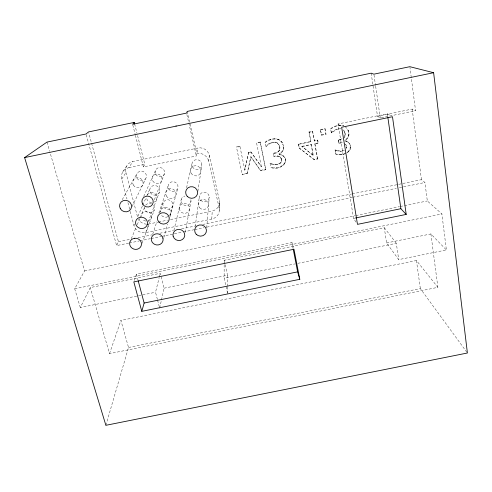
<?xml version="1.0" encoding="UTF-8"?>
<svg xmlns="http://www.w3.org/2000/svg" width="492" height="492" viewBox="0 0 492 492"><rect width="100%" height="100%" fill="white"/><g stroke="black" fill="none" stroke-linecap="round" stroke-linejoin="round"><path stroke-width="0.37" stroke-dasharray="2.46 1.84" d="M219.364 210.422L219.549 202.698M130.263 211.486L133.947 225.465A9.791 9.237 18 0 0 145.743 232.581L211.751 219.057A9.717 9.36 5.8 0 0 219.155 207.987L219.352 200.355L209.321 155.318A9.539 9.348 23 0 0 197.95 148.024L132.84 161.487L128.904 167.618A10.061 9.569 28.3 0 0 121.727 179.119L126.967 198.983M211.751 219.057L212.243 211.007L214.524 210.232A9.323 9.01 6.6 0 0 219.352 200.355M206.695 227.845L209.229 197.224M283.367 148.898L282.832 143.996C284.751 147.705 283.3 152.741 279.13 154.113L279.179 154.371C293.786 158.467 280.883 171.905 270.92 167.508L270.797 167.114C280.729 171.493 293.595 158.092 279.032 154.008L282.359 151.222L283.367 148.898L283.527 149.248M279.634 149.334L279.241 145.447C281.682 149.746 277.679 153.732 273.281 153.615L273.152 153.252C275.606 152.766 278.927 152.157 279.634 149.334L279.782 149.691M219.155 207.987L208.694 161.167L209.321 155.318M346.11 139.71L345.778 139.384C349.246 137.127 349.351 132.231 347.358 128.965C350.187 132.41 349.418 138.621 344.923 140.349M344.714 137.182L344.388 136.868L344.812 133.332L344.013 130.921C345.489 132.834 345.802 136.063 344.123 137.988M195.189 226.529L199.334 196.714M197.87 191.32L201.886 164.869M281.412 161.302L281.486 159.457C282.672 165.429 273.946 165.601 270.163 163.664L270.04 163.276C273.681 164.599 279.351 165.478 281.412 161.302L281.572 161.683M335.464 153.793C341.823 156.167 353.397 151.93 349.437 143.658L349.775 143.99C353.748 152.286 342.137 156.536 335.765 154.156L335.04 149.882L340.089 151.062L343.92 150.331L344.246 150.681L340.402 151.419L336.651 150.749L335.04 149.882M185.306 232.298L191.001 200.97M346.393 147.071L346.553 148.301L346.669 146.438L345.624 144.193L346.725 147.415M135.405 135.325L143.387 166.929L196.339 155.989L197.95 148.024M248.614 152.305L244.838 170.134L248.614 152.305L250.846 151.844L261.375 166.727L250.846 151.844M159.666 308.097L161.308 300.723M161.474 299.985L164.1 288.183L160.275 273.306L90.276 287.568L80.307 307.543L141.979 295.009M186.579 187.735L192.065 163.055M244.838 170.134L239.881 146.216L236.431 146.93L242.199 174.574L247.187 173.547L250.895 156.622L260.705 170.767L265.791 169.722L260.237 142.01L256.541 142.778L261.375 166.727M247.187 173.547L250.895 156.622M173.922 230.311L181.302 199.229M157.403 299.456L155.521 292.254L159.174 277.679M159.359 276.947L160.275 273.306M170.06 216.505L177.84 188.079M163.891 237.433L167.557 224.143M169.795 216.025L172.575 205.939M105.878 425.309L128.529 347.487L120.903 320.421L416.441 260.52L437.886 287.346L109.531 353.631L90.276 287.568M152.754 234.038L156.862 221.664M159.765 212.925L163.067 202.981M158.855 213.042L168.27 185.06M134.291 280.489L136.444 274.228L291.947 242.599L293.773 248.595M109.531 353.631L120.903 320.421M142.102 243.245L154.211 210.158M145.743 232.581L148.892 224.001L157.84 222.169M148.307 221.812L159.519 191.849M154.365 199.783L164.445 173.676M131.284 238.737L136.038 227.495M137.231 224.678L139.906 218.356M140.202 217.655L144.47 207.556M133.947 225.465L134.556 224.075M137.926 216.259L142.495 205.81M142.797 205.115L146.149 197.452M146.764 196.056L149.919 188.842M143.682 196.456L155.835 169.691M128.64 243.128L116.61 245.594L118.443 241.732L88.708 132.668M132.077 206.529L145.749 178.719A5.086 4.859 27.5 0 0 141.524 171.13A5.086 4.859 27.5 0 0 137.022 178.239A5.086 4.859 27.5 0 0 145.749 178.719M143.387 166.929L144.808 164.328L137.219 134.187M80.307 307.543L74.698 288.773L84.587 270.944L49.778 151.671M122.244 199.66L137.108 173.35M121.727 179.119L125.946 172.544A9.643 9.194 29.4 0 1 132.84 161.487M122.791 171.825L126.973 165.527M278.736 144.396L278.884 144.734C275.76 140.103 269.216 143.184 266.24 146.382L266.123 146.038C269.253 142.262 277.316 139.587 279.388 145.786M331.122 132.619L336.159 129.273L338.109 128.664L340.784 128.855L336.466 129.568L331.417 132.926L330.464 128.683C334.197 126.155 339.049 124.107 343.557 125.706L343.89 126.001C339.363 124.396 334.498 126.444 330.753 128.978L331.417 132.926M265.975 146.438L265.09 142.188C270.219 137.821 280.317 136.671 282.992 144.334M282.039 142.452L282.193 142.791C278.355 136.856 269.93 138.855 265.206 142.52L265.09 142.188M339.781 139.513L342.069 138.818L342.389 139.144L338.508 140.165L338.195 139.839L339.781 139.513L340.095 139.839M355.999 222.101L353.57 218.374L338.059 123.959L387.345 113.775L391.202 115.995M128.904 167.618L144.808 164.328M371.177 73.179L377.499 116.235L412.173 109.07L415.574 110.688L409.947 67.453M310.661 141.456L298.398 143.99L298.601 144.328L310.901 141.788L308.976 131.942L312.568 131.198L314.486 141.044L317.801 140.361L318.318 143.332L315.009 144.015L314.763 143.676L318.06 142.994L318.318 143.332M320.397 129.581L324.874 128.658L325.151 128.953L326.055 134.285L321.577 135.208L320.397 129.581L321.577 135.208M260.336 142.348L256.627 143.111L256.541 142.778M308.976 131.942L309.21 132.25L312.814 131.499M320.661 129.882L325.151 128.953M377.499 116.235L380.273 117.982L415.574 110.688M321.313 134.894L325.778 133.972L326.055 134.285M248.681 152.668L250.92 152.206M312.568 131.198L314.24 140.718L317.543 140.035L317.801 140.361M301.842 146.339L311.19 144.414L313.324 155.472L301.842 146.339L313.324 155.472M302.057 146.684L311.424 144.753M274.966 156.044L273.743 156.302L273.878 156.671C276.436 155.976 280.163 155.909 281.338 158.805C280.563 156.136 277.365 155.521 274.966 156.044L275.108 156.419M338.195 139.839L338.705 142.908L342.26 142.477L344.535 143.326M338.705 142.908L339.013 143.24L342.58 142.809M247.125 173.135L242.15 174.162L242.199 174.574M260.606 170.361L265.68 169.316L265.791 169.722M299.111 147.864L313.994 159.371L317.401 158.67L317.654 159.045L314.24 159.746L299.314 148.209L298.398 143.99M158.584 222.015L167.526 220.176M170.509 219.567L212.243 211.007M118.443 241.732L131.229 239.112M137.994 237.728L152.28 234.801M159.802 233.263L173.332 230.49M181.603 228.798L195.89 225.871M202.655 224.487L351.534 194.002M352.284 193.848L421.459 179.678L424.922 182.489L427.327 200.957L441.902 213.952L446.379 249.948L398.717 259.616L386.577 242.95L384.27 227.673L224.137 260.293L224.143 264.044M129.396 242.974L139.168 240.975M139.919 240.822L150.447 238.663M151.204 238.509L160.976 236.511M161.727 236.357L182.784 232.046M183.534 231.892L194.063 229.739M194.814 229.586L203.842 227.741M206.849 227.12L351.983 197.415M352.733 197.261L396.349 188.338M399.356 187.716L424.922 182.489M84.587 270.944L355.175 215.693M355.925 215.539L399.516 206.64M400.267 206.486L427.327 200.957M353.57 218.374L355.827 217.919M74.698 288.773L441.902 213.952M164.1 288.183L227.532 275.286L225.158 264.794M386.577 242.95L430.912 233.94L446.379 249.948M142.735 294.856L155.521 292.254M227.698 286.891L227.802 294.277L224.155 278.306L294.825 263.94M297.832 263.331L396.324 243.312L398.717 259.616M128.529 347.487L420.334 288.57L466.945 352.389M344.738 140.724L346.122 140.976L348.348 142.366L346.122 140.976M345.064 141.056L346.454 141.302M345.083 126.549L347.696 129.261M348.108 130.521L348.447 130.823M341.829 125.226L342.149 125.515M348.564 132.293L348.902 132.594M339.904 125.116L340.224 125.405M338.059 123.959L341.134 126.77M348.693 133.984L349.031 134.298M337.801 125.38L338.115 125.669M348.508 135.46L348.846 135.774M344.486 131.979L344.818 132.28M344.812 133.332L345.138 133.646M348.072 136.727L348.41 137.047M344.923 134.728L345.249 135.042M338.109 128.664L338.422 128.965M347.438 137.797L347.776 138.117M344.769 135.897L345.101 136.21M350.156 145.706L350.501 146.05M350.255 147.305L350.593 147.649M350.003 148.756L350.347 149.107M346.073 145.06L346.399 145.398M346.337 146.093L346.669 146.438M349.418 150.072L349.757 150.423M331.387 132.563L331.676 132.871M348.502 151.259L348.834 151.616M339.935 142.649L340.249 142.988M347.413 152.194L347.746 152.551M343.053 129.87L344.338 131.223M342.131 150.89L342.45 151.241M342.949 153.99L343.275 154.353M340.089 151.062L340.402 151.419M348.01 142.034L349.775 143.99M341.011 154.26L341.325 154.623M338.022 150.847L338.33 151.198M336.344 150.392L336.651 150.749M338.927 154.285L339.24 154.648M384.27 227.673L396.324 243.312M314.24 140.718L314.486 141.044M250.969 156.997L260.705 170.767M313.994 159.371L314.24 159.746M283.33 145.755L283.49 146.099M280.981 141.142L281.135 141.468M283.509 147.434L283.669 147.785M279.69 140.06L279.843 140.386M278.14 139.224L278.288 139.55M282.962 150.158L283.121 150.509M282.359 151.222L282.519 151.579M284.524 157.034L284.683 157.409M276.393 138.75L276.535 139.076M285.298 159.07L285.465 159.445M279.597 146.794L279.751 147.139M285.44 160.656L285.606 161.038M283.048 155.429L283.207 155.798M279.751 148.178L279.905 148.523M277.254 142.84L277.396 143.172M285.231 162.096L285.397 162.483M276.258 142.311L276.399 142.649M280.741 152.797L280.895 153.16M274.462 138.639L274.597 138.965M281.129 154.377L281.283 154.74M279.272 150.3L279.425 150.657M284.677 163.405L284.843 163.793M275.114 142.053L275.256 142.391M278.706 151.099L278.853 151.456M283.792 164.586L283.952 164.98M280.717 157.575L280.87 157.944M278.982 153.75L279.179 154.371M281.565 160.429L281.719 160.81M280.077 156.893L280.231 157.262M272.359 138.91L272.494 139.23M279.265 156.382L279.413 156.751M282.728 165.509L282.888 165.902M277.002 152.243L277.144 152.6M272.759 142.163L272.894 142.502M280.606 162.692L280.754 163.08M281.492 166.259L281.645 166.653M277.297 155.872L277.439 156.241M270.299 139.464L270.428 139.79M279.179 163.664L279.327 164.051M270.815 142.766L270.944 143.104M274.727 152.932L274.868 153.289M277.402 164.223L277.543 164.611M278.306 167.305L278.454 167.698M268.312 140.269L268.429 140.595M268.952 143.762L269.075 144.101M275.36 164.396L275.495 164.783M276.369 167.569L276.51 167.963M273.275 164.18L273.411 164.568M274.284 167.594L274.419 167.993M266.123 146.038L266.24 146.382M271.584 163.731L271.713 164.125M46.986 142.096L49.563 150.933M281.184 158.43L281.639 159.838M86.235 134.722L116.61 245.594M136.444 274.228L138.018 280.139M127.938 202.661L130.066 210.754M125.946 172.544L137.588 217.144M157.594 300.175L159.291 306.657M132.803 125.036L135.22 134.593M134.63 123.892L137.034 133.449M187.212 111.42L196.825 153.578A9.951 9.729 20.7 0 1 208.694 161.167M186.874 114.575L196.339 155.989M224.137 260.293L224.985 264.044M260.237 142.01L265.68 169.316M270.04 163.276L270.92 167.508M273.152 153.252L273.878 156.671M291.947 242.599L293.109 248.601M298.601 144.328L299.314 148.209M309.21 132.25L310.901 141.788M311.19 144.414L313.084 155.109M315.009 144.015L317.654 159.045M314.763 143.676L317.401 158.67M317.543 140.035L318.06 142.994M324.874 128.658L325.778 133.972M338.508 140.165L339.013 143.24M374 74.919L375.537 85.497M375.648 86.254L380.273 117.982M387.345 113.775L387.782 116.813M416.441 260.52L420.334 288.57M412.173 109.07L421.459 179.678M430.912 233.94L437.886 287.346M239.881 146.216L239.924 146.561L236.461 147.28L236.431 146.93M335.341 150.238L335.765 154.156M227.532 275.286L227.685 286.153M224.143 264.801L224.155 278.306M148.892 224.001A9.397 8.899 18.9 0 1 147.083 224.192M146.481 224.186A9.397 8.899 18.9 0 1 138.486 219.34M153.559 205.41A4.994 4.742 19.7 0 1 150.921 212.833A4.994 4.742 19.7 0 1 144.697 207.433M145.669 205.176A4.994 4.742 19.7 0 1 147.711 203.731L148.965 203.442A4.994 4.742 19.7 0 1 151.518 203.842M190.878 199.721A4.969 4.779 13.9 0 1 187.157 205.392A4.969 4.779 13.9 0 1 181.216 201.708L181.087 200.459A4.969 4.779 13.9 0 1 184.93 196.019M148.479 220.797A5.203 4.926 18.7 0 0 145.786 211.228L144.482 211.529A5.203 4.926 18.7 0 0 141.352 216.671M145.829 221.056A5.203 4.926 18.7 0 1 142.391 219.069M147.305 194.869A5.246 5 21.4 0 1 155.534 194.242A5.246 5 21.4 0 1 154.279 202.101M151.665 202.636A5.246 5 21.4 0 1 146.561 197.353M169.857 214.979A5.191 4.951 16.3 0 0 170.484 211.246L170.004 210.023A5.191 4.951 16.3 0 0 160.281 212.015M167.913 216.695A5.191 4.951 16.3 0 1 160.909 214.53M172.655 203.467L172.194 202.292A4.981 4.76 17.2 0 0 162.864 204.205L163 205.453A4.981 4.76 17.2 0 0 168.977 209.131A4.981 4.76 17.2 0 0 172.655 203.467M179.408 209.414L179.273 208.116A5.178 4.969 12.9 0 1 186.775 203.971A5.178 4.969 12.9 0 1 187.63 212.341A5.178 4.969 12.9 0 1 179.408 209.414M200.625 200.164A4.957 4.797 9.4 0 0 209.002 198.454A4.957 4.797 9.4 0 0 203.214 192.261A4.957 4.797 9.4 0 0 200.625 200.164M150.331 192.526A5.031 4.809 22.5 0 0 158.99 192.987A5.031 4.809 22.5 0 0 154.839 185.502A5.031 4.809 22.5 0 0 150.331 192.526M168.658 188.75A5.018 4.834 20.1 0 0 177.304 189.217A5.018 4.834 20.1 0 0 173.215 181.714A5.018 4.834 20.1 0 0 168.658 188.75M155.718 174.309A4.785 4.606 26.2 0 0 163.947 174.765A4.785 4.606 26.2 0 0 160.017 167.588A4.785 4.606 26.2 0 0 155.718 174.309M192.409 166.813A5.043 4.926 20.8 0 0 201.111 167.298A5.043 4.926 20.8 0 0 197.071 159.66A5.043 4.926 20.8 0 0 192.409 166.813M133.295 185.041A5.307 5.055 26.4 0 0 142.403 185.533A5.307 5.055 26.4 0 0 137.981 177.643A5.307 5.055 26.4 0 0 133.295 185.041M152.791 180.945A4.988 4.791 24.9 0 0 161.37 181.413A4.988 4.791 24.9 0 0 157.268 173.953A4.988 4.791 24.9 0 0 152.791 180.945M166.302 195.951A5.234 5.025 18.8 0 0 175.318 196.437A5.234 5.025 18.8 0 0 171.05 188.639A5.234 5.025 18.8 0 0 166.302 195.951M191.056 173.129A5.258 5.123 18.9 0 0 200.133 173.633A5.258 5.123 18.9 0 0 195.914 165.687A5.258 5.123 18.9 0 0 191.056 173.129M199.641 207.796A5.166 4.988 8.5 0 0 208.374 206.019A5.166 4.988 8.5 0 0 202.335 199.586A5.166 4.988 8.5 0 0 199.641 207.796"/><path stroke-width="0.74" d="M141.788 311.35L133.818 281.879L293.976 249.266L299.8 279.308L141.788 311.35L144.131 303.029L138.221 280.877M134.255 122.422L132.619 124.304L186.536 113.099L187.212 111.42L371.177 73.179L373.889 74.163L409.848 66.691L433.618 72.705L467.4 353.01L105.878 425.309L24.6 157.588L46.986 142.096L86.032 133.984L88.511 131.93L134.255 122.422L134.63 123.892M24.6 157.588L433.618 72.705M355.827 217.919L400.875 208.719L406.207 214.42L357.475 224.358L341.645 127.237L392.487 116.733L406.207 214.42M144.131 303.029L297.623 271.867L299.8 279.308M176.031 125.804L176.111 126.143M293.257 249.352L297.623 271.867M387.887 117.57L400.875 208.719M147.249 224.641L146.628 225.976A5.99 5.652 18.4 0 1 138.449 227.642A5.99 5.652 18.4 0 1 136.419 219.77A5.99 5.652 18.4 0 1 144.599 218.11L145.816 219.075A5.99 5.652 18.4 0 1 147.249 224.641M134.759 238.263L133.27 238.602A5.941 5.553 16.3 0 0 129.728 244.407L130.14 245.822A5.941 5.553 16.3 0 0 137.409 249.186A5.941 5.553 16.3 0 0 141.339 242.759A5.941 5.553 16.3 0 0 134.759 238.263M162.957 238.233L162.403 236.849A5.922 5.578 13.7 0 0 155.816 233.915A5.922 5.578 13.7 0 0 151.315 239.124L151.481 240.576A5.922 5.578 13.7 0 0 158.608 244.868A5.922 5.578 13.7 0 0 162.957 238.233M173.135 236.148L172.981 234.684A5.91 5.603 10.4 0 1 181.523 229.992A5.91 5.603 10.4 0 1 182.532 239.432A5.91 5.603 10.4 0 1 173.135 236.148M187.249 196.37A6.009 5.806 14.1 0 0 197.378 194.309A6.009 5.806 14.1 0 0 190.33 186.794A6.009 5.806 14.1 0 0 187.249 196.37M196.216 234.284A5.898 5.627 6.1 0 0 206.179 232.267A5.898 5.627 6.1 0 0 199.285 225.016A5.898 5.627 6.1 0 0 196.216 234.284M159.027 222.206A5.972 5.683 15.6 0 0 169.057 220.17A5.972 5.683 15.6 0 0 161.973 212.815A5.972 5.683 15.6 0 0 159.027 222.206M142.606 204.026A5.707 5.424 21.2 0 0 152.422 204.549A5.707 5.424 21.2 0 0 147.692 196.105A5.707 5.424 21.2 0 0 142.606 204.026M120.331 208.694A6.07 5.72 23.1 0 0 130.749 209.241A6.07 5.72 23.1 0 0 125.645 200.318A6.07 5.72 23.1 0 0 120.331 208.694"/></g></svg>
